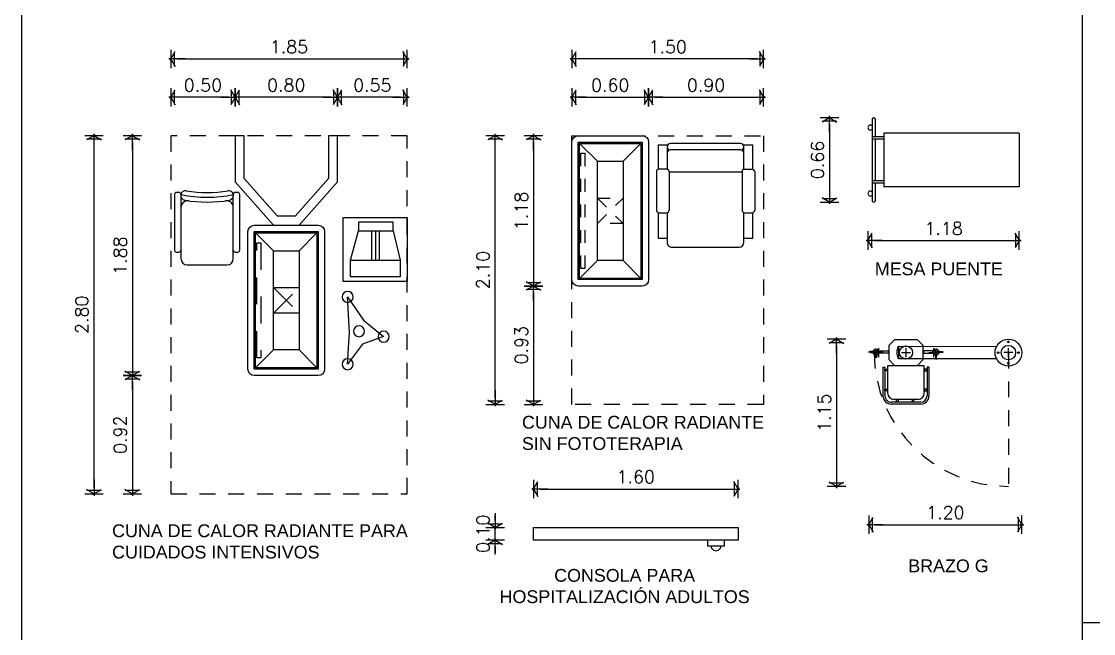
# Model space of a CAD drawing. Header units: millimetres. Extents: x 0 to 53.7, y -32.2 to -5.1.
# Drawn here: x 0 to 8.39, y -28.25 to -23.46 of the extents above; entities that cross this region are included whole.
import ezdxf

# ---------------------------------------------------------------- set-up
doc = ezdxf.new("R2010")
doc.units = ezdxf.units.MM
doc.header["$MEASUREMENT"] = 0
for name, pattern in [('HIDDEN1', [0.07, 0.035, -0.035]), ('HIDDEN2', [0.1875, 0.125, -0.0625]), ('TOCOCIRUGIA$0$HIDDEN1', [0.07, 0.035, -0.035])]:
    doc.linetypes.add(name, pattern=pattern)
for name, color, linetype in [('Cot', 8, 'Continuous'), ('Mob', 8, 'Continuous'), ('Proy', 9, 'HIDDEN2'), ('Tex', 2, 'Continuous')]:
    doc.layers.add(name, color=color, linetype=linetype)
doc.styles.add('ARIAL', font='arial.ttf')
doc.styles.add('ROMANS', font='romans.shx')
doc.dimstyles.new('PAÑO', dxfattribs={"dimscale": 0.5, "dimtxt": 0.2, "dimasz": 0.1, "dimexe": 0.18, "dimexo": 0.0625, "dimgap": 0.09, "dimtad": 1, "dimzin": 0, "dimdsep": 46, "dimtxsty": 'ROMANS', "dimblk1": 'COTP', "dimblk2": 'COTP', "dimsah": 1, "dimcen": 0.09, "dimse1": 1, "dimse2": 1, "dimclrd": 256, "dimclrt": 2, "dimaunit": 1, "dimadec": 0, "dimazin": 0, "dimtfac": 1, "dimtix": 1, "dimtmove": 2, "dimatfit": 0, "dimldrblk": 'COTP', "dimfxl": 0.18, "dimtolj": 1, "dimtzin": 0, "dimarcsym": 0})

# ---------------------------------------------------------------- blocks, each defined once
blk = doc.blocks.new('CUNA')
for p, q in [((-0.05, 0.5875), (-0.55, 0.5875)), ((-0.6, 0.5375), (-0.6, -0.5375)), ((-0.55, 0.5375), (-0.55, -0.5375)), ((-0.05, 0.5375), (-0.55, 0.5375)), ((-0.54, 0.5275), (-0.54, -0.5275)), ((-0.06, 0.5275), (-0.54, 0.5275)), ((-0.4, 0.3875), (-0.54, 0.5275)), ((-0.06, 0.5275), (-0.2, 0.3875)), ((-0.06, -0.5275), (-0.06, 0.5275)), ((-0.05, -0.5375), (-0.05, 0.5375)), ((0, -0.5375), (0, 0.5375)), ((-0.4, 0.3875), (-0.4, -0.3875)), ((-0.2, 0.3875), (-0.4, 0.3875)), ((-0.2, -0.3875), (-0.2, 0.3875)), ((-0.4, -0.3875), (-0.54, -0.5275)), ((-0.4, -0.3875), (-0.2, -0.3875)), ((-0.2, -0.3875), (-0.06, -0.5275)), ((-0.55, -0.5375), (-0.05, -0.5375)), ((-0.54, -0.5275), (-0.06, -0.5275)), ((-0.55, -0.5875), (-0.05, -0.5875))]:
    blk.add_line(p, q)
at = {"linetype": 'HIDDEN1'}
for p, q in [((-0.1008, 0.45), (-0.1008, -0.45)), ((-0.0708, 0.45), (-0.1008, 0.45)), ((-0.0708, -0.45), (-0.0708, 0.45)), ((-0.4, 0.1), (-0.4, -0.1)), ((-0.2, 0.1), (-0.4, 0.1)), ((-0.2, -0.1), (-0.4, 0.1)), ((-0.2, 0.1), (-0.4, -0.1)), ((-0.2, -0.1), (-0.2, 0.1)), ((-0.4, -0.1), (-0.2, -0.1)), ((-0.1008, -0.45), (-0.0708, -0.45))]:
    blk.add_line(p, q, dxfattribs=at)
for centre, start, end in [((-0.55, 0.5375), 90, 180), ((-0.05, 0.5375), 0, 90), ((-0.55, -0.5375), 180, 270), ((-0.05, -0.5375), 270, 0)]:
    blk.add_arc(centre, 0.05, start, end)
blk = doc.blocks.new('470')
for p, q in [((-0.74, 0.37), (-0.74, 0.3)), ((-0.54, 0.37), (-0.74, 0.37)), ((-0.54, 0.3657), (-0.54, 0.3043)), ((-0.219, 0.3847), (-0.521, 0.3847)), ((-0.0106, 0.37), (-0.2, 0.37)), ((-0.2, 0.3043), (-0.2, 0.3657)), ((-0.0106, 0.37), (-0.0106, 0.3)), ((-0.81, 0.262), (-0.81, -0.262)), ((-0.54, 0.3), (-0.772, 0.3)), ((-0.219, 0.2853), (-0.521, 0.2853)), ((-0.2244, -0.2853), (-0.2244, 0.2853)), ((-0.0106, 0.3), (-0.2, 0.3)), ((-0.05, -0.275), (-0.05, 0.275)), ((0, -0.275), (0, 0.275)), ((-0.772, -0.3), (-0.54, -0.3)), ((-0.74, -0.3), (-0.74, -0.37)), ((-0.54, -0.3), (-0.54, -0.37)), ((-0.219, -0.2853), (-0.521, -0.2853)), ((-0.2, -0.3), (-0.0106, -0.3)), ((-0.2, -0.3043), (-0.2, -0.3657)), ((-0.0106, -0.3), (-0.0106, -0.37)), ((-0.74, -0.37), (-0.54, -0.37)), ((-0.219, -0.3847), (-0.521, -0.3847)), ((-0.2, -0.37), (-0.0106, -0.37))]:
    blk.add_line(p, q)
for centre, radius, start, end in [((-0.521, 0.3657), 0.019, 90, 180), ((-0.219, 0.3657), 0.019, 0, 90), ((-0.772, 0.262), 0.038, 90, 180), ((-0.521, 0.3043), 0.019, 180, 270), ((-0.219, 0.3043), 0.019, 270, 0), ((-0.075, 0.275), 0.025, 0, 90), ((-0.025, 0.275), 0.025, 0, 180), ((-0.772, -0.262), 0.038, 180, 270), ((-0.521, -0.3043), 0.019, 90, 180), ((-0.219, -0.3043), 0.019, 0, 90), ((-0.075, -0.275), 0.025, 270, 0), ((-0.025, -0.275), 0.025, 180, 0), ((-0.521, -0.3657), 0.019, 180, 270), ((-0.219, -0.3657), 0.019, 270, 0)]:
    blk.add_arc(centre, radius, start, end)
blk = doc.blocks.new('COTP')
at = {"color": 0}
for p, q in [((-2.24, 0), (0.28, 0)), ((0, -1.45), (0, 1.45))]:
    blk.add_line(p, q, dxfattribs=at)
at = {"color": 2}
for p, q in [((0.1, -0.17), (-0.67, 1.16)), ((0.1, 0.17), (-0.67, -1.16)), ((-0.56, -1.11), (-0.56, 1.11))]:
    blk.add_line(p, q, dxfattribs=at)
blk = doc.blocks.new('*D58')
at = {"layer": 'Cot', "lineweight": -2, "transparency": 16777216}
blk.add_line((4.3553, -24.0571), (4.8553, -24.0571), dxfattribs=at)
at = {"layer": 'Defpoints', "color": 0, "transparency": 16777216}
for p in [(4.9053, -24.0571), (4.3053, -24.3571), (4.9053, -24.4071)]:
    blk.add_point(p, dxfattribs=at)
at = {"layer": 'Cot', "lineweight": -2, "transparency": 16777216, "xscale": 0.05, "yscale": 0.05, "zscale": 0.05, "rotation": 180}
blk.add_blockref('COTP', (4.3053, -24.0571), dxfattribs=at)
at = {"layer": 'Cot', "lineweight": -2, "transparency": 16777216, "xscale": 0.05, "yscale": 0.05, "zscale": 0.05}
blk.add_blockref('COTP', (4.9053, -24.0571), dxfattribs=at)
at = {"layer": 'Cot', "color": 2, "transparency": 16777216, "insert": (4.6053, -23.9621), "char_height": 0.1, "attachment_point": 5, "style": 'ROMANS'}
blk.add_mtext('\\A1;0.60', dxfattribs=at)
blk = doc.blocks.new('*D59')
at = {"layer": 'Cot', "lineweight": -2, "transparency": 16777216}
blk.add_line((4.9553, -24.0571), (5.7553, -24.0571), dxfattribs=at)
at = {"layer": 'Defpoints', "color": 0, "transparency": 16777216}
for p in [(5.8053, -24.0571), (5.8053, -24.3571), (4.9053, -24.4071)]:
    blk.add_point(p, dxfattribs=at)
at = {"layer": 'Cot', "lineweight": -2, "transparency": 16777216, "xscale": 0.05, "yscale": 0.05, "zscale": 0.05, "rotation": 180}
blk.add_blockref('COTP', (4.9053, -24.0571), dxfattribs=at)
at = {"layer": 'Cot', "lineweight": -2, "transparency": 16777216, "xscale": 0.05, "yscale": 0.05, "zscale": 0.05}
blk.add_blockref('COTP', (5.8053, -24.0571), dxfattribs=at)
at = {"layer": 'Cot', "color": 2, "transparency": 16777216, "insert": (5.3553, -23.9621), "char_height": 0.1, "attachment_point": 5, "style": 'ROMANS'}
blk.add_mtext('\\A1;0.90', dxfattribs=at)
blk = doc.blocks.new('*D60')
at = {"layer": 'Cot', "lineweight": -2, "transparency": 16777216}
blk.add_line((5.7553, -23.7571), (4.3553, -23.7571), dxfattribs=at)
at = {"layer": 'Defpoints', "color": 0, "transparency": 16777216}
for p in [(4.3053, -23.7571), (4.3053, -24.3571), (5.8053, -24.3571)]:
    blk.add_point(p, dxfattribs=at)
at = {"layer": 'Cot', "lineweight": -2, "transparency": 16777216, "xscale": 0.05, "yscale": 0.05, "zscale": 0.05, "rotation": 180}
blk.add_blockref('COTP', (4.3053, -23.7571), dxfattribs=at)
at = {"layer": 'Cot', "lineweight": -2, "transparency": 16777216, "xscale": 0.05, "yscale": 0.05, "zscale": 0.05}
blk.add_blockref('COTP', (5.8053, -23.7571), dxfattribs=at)
at = {"layer": 'Cot', "color": 2, "transparency": 16777216, "insert": (5.0553, -23.6621), "char_height": 0.1, "attachment_point": 5, "style": 'ROMANS'}
blk.add_mtext('\\A1;1.50', dxfattribs=at)
blk = doc.blocks.new('*D61')
at = {"layer": 'Cot', "lineweight": -2, "transparency": 16777216}
blk.add_line((4.0053, -24.4071), (4.0053, -25.4821), dxfattribs=at)
at = {"layer": 'Defpoints', "color": 0, "transparency": 16777216}
for p in [(4.6053, -24.3571), (4.0053, -25.5321), (4.6053, -25.5321)]:
    blk.add_point(p, dxfattribs=at)
at = {"layer": 'Cot', "lineweight": -2, "transparency": 16777216, "xscale": 0.05, "yscale": 0.05, "zscale": 0.05}
for p, rotation in [((4.0053, -24.3571), 90), ((4.0053, -25.5321), 270)]:
    blk.add_blockref('COTP', p, dxfattribs=dict(at, rotation=rotation))
at = {"layer": 'Cot', "color": 2, "transparency": 16777216, "insert": (3.9103, -24.9446), "char_height": 0.1, "attachment_point": 5, "rotation": 90, "style": 'ROMANS'}
blk.add_mtext('\\A1;1.18', dxfattribs=at)
blk = doc.blocks.new('*D62')
at = {"layer": 'Cot', "lineweight": -2, "transparency": 16777216}
blk.add_line((4.0053, -25.5821), (4.0053, -26.4071), dxfattribs=at)
at = {"layer": 'Defpoints', "color": 0, "transparency": 16777216}
for p in [(4.6053, -25.5321), (4.0053, -26.4571), (4.3053, -26.4571)]:
    blk.add_point(p, dxfattribs=at)
at = {"layer": 'Cot', "lineweight": -2, "transparency": 16777216, "xscale": 0.05, "yscale": 0.05, "zscale": 0.05}
for p, rotation in [((4.0053, -25.5321), 90), ((4.0053, -26.4571), 270)]:
    blk.add_blockref('COTP', p, dxfattribs=dict(at, rotation=rotation))
at = {"layer": 'Cot', "color": 2, "transparency": 16777216, "insert": (3.9103, -25.9946), "char_height": 0.1, "attachment_point": 5, "rotation": 90, "style": 'ROMANS'}
blk.add_mtext('\\A1;0.93', dxfattribs=at)
blk = doc.blocks.new('*D63')
at = {"layer": 'Cot', "lineweight": -2, "transparency": 16777216}
blk.add_line((3.7053, -26.4071), (3.7053, -24.4071), dxfattribs=at)
at = {"layer": 'Defpoints', "color": 0, "transparency": 16777216}
for p in [(3.7053, -24.3571), (4.3053, -24.3571), (4.3053, -26.4571)]:
    blk.add_point(p, dxfattribs=at)
at = {"layer": 'Cot', "lineweight": -2, "transparency": 16777216, "xscale": 0.05, "yscale": 0.05, "zscale": 0.05}
for p, rotation in [((3.7053, -24.3571), 90), ((3.7053, -26.4571), 270)]:
    blk.add_blockref('COTP', p, dxfattribs=dict(at, rotation=rotation))
at = {"layer": 'Cot', "color": 2, "transparency": 16777216, "insert": (3.6103, -25.4071), "char_height": 0.1, "attachment_point": 5, "rotation": 90, "style": 'ROMANS'}
blk.add_mtext('\\A1;2.10', dxfattribs=at)
blk = doc.blocks.new('TOCOCIRUGIA$0$CUNA')
for p, q in [((-0.05, 0.5875), (-0.55, 0.5875)), ((-0.6, 0.5375), (-0.6, -0.5375)), ((-0.55, 0.5375), (-0.55, -0.5375)), ((-0.05, 0.5375), (-0.55, 0.5375)), ((-0.54, 0.5275), (-0.54, -0.5275)), ((-0.06, 0.5275), (-0.54, 0.5275)), ((-0.4, 0.3875), (-0.54, 0.5275)), ((-0.06, 0.5275), (-0.2, 0.3875)), ((-0.06, -0.5275), (-0.06, 0.5275)), ((-0.05, -0.5375), (-0.05, 0.5375)), ((0, -0.5375), (0, 0.5375)), ((-0.4, 0.3875), (-0.4, -0.3875)), ((-0.2, 0.3875), (-0.4, 0.3875)), ((-0.2, -0.3875), (-0.2, 0.3875)), ((-0.4, -0.3875), (-0.54, -0.5275)), ((-0.4, -0.3875), (-0.2, -0.3875)), ((-0.2, -0.3875), (-0.06, -0.5275)), ((-0.55, -0.5375), (-0.05, -0.5375)), ((-0.54, -0.5275), (-0.06, -0.5275)), ((-0.55, -0.5875), (-0.05, -0.5875))]:
    blk.add_line(p, q)
at = {"linetype": 'TOCOCIRUGIA$0$HIDDEN1', "ltscale": 6}
for p, q in [((-0.1008, 0.45), (-0.1008, -0.45)), ((-0.0708, 0.45), (-0.1008, 0.45)), ((-0.0708, -0.45), (-0.0708, 0.45)), ((-0.2, 0.1), (-0.4, 0.1)), ((-0.2, -0.1), (-0.4, 0.1)), ((-0.2, 0.1), (-0.4, -0.1)), ((-0.4, -0.1), (-0.2, -0.1)), ((-0.1008, -0.45), (-0.0708, -0.45))]:
    blk.add_line(p, q, dxfattribs=at)
at = {"linetype": 'TOCOCIRUGIA$0$HIDDEN1'}
for p, q in [((-0.4, 0.1), (-0.4, -0.1)), ((-0.2, -0.1), (-0.2, 0.1))]:
    blk.add_line(p, q, dxfattribs=at)
for centre, start, end in [((-0.55, 0.5375), 90, 180), ((-0.05, 0.5375), 0, 90), ((-0.55, -0.5375), 180, 270), ((-0.05, -0.5375), 270, 0)]:
    blk.add_arc(centre, 0.05, start, end)
blk = doc.blocks.new('TOCOCIRUGIA$0$999')
at = {"linetype": 'Continuous', "ltscale": 0.01}
for p, q in [((-0.015, 0.255), (-0.4512, 0.255)), ((-0.015, 0.205), (-0.5162, 0.205)), ((-0.4662, 0.24), (-0.4662, 0.22)), ((0, 0.22), (0, 0.24)), ((-0.5662, 0.155), (-0.5662, -0.155)), ((-0.0654, 0.143), (-0.0654, 0.155)), ((-0.0654, -0.155), (-0.0654, -0.143)), ((-0.5162, -0.205), (-0.015, -0.205)), ((-0.4662, -0.22), (-0.4662, -0.24)), ((0, -0.24), (0, -0.22)), ((-0.4512, -0.255), (-0.015, -0.255))]:
    blk.add_line(p, q, dxfattribs=at)
for centre, radius, start, end in [((-0.4512, 0.24), 0.015, 90, 180), ((-0.015, 0.24), 0.015, 0, 90), ((-0.5162, 0.155), 0.05, 90, 180), ((-0.4512, 0.22), 0.015, 180, 270), ((-0.1154, 0.155), 0.05, 0, 90), ((1, 0), 1.075, 170.65019, 189.34981), ((-0.0237, 0.1686), 0.0375, 350.65019, 170.65019), ((1, 0), 1.0375, 168.57915, 191.42085), ((-0.015, 0.22), 0.015, 270, 0), ((1, 0), 1, 170.65019, 189.34981), ((-0.5162, -0.155), 0.05, 180, 270), ((-0.1154, -0.155), 0.05, 270, 0), ((-0.0237, -0.1686), 0.0375, 189.34981, 9.34981), ((-0.4512, -0.22), 0.015, 90, 180), ((-0.4512, -0.24), 0.015, 180, 270), ((-0.015, -0.22), 0.015, 0, 90), ((-0.015, -0.24), 0.015, 270, 0)]:
    blk.add_arc(centre, radius, start, end, dxfattribs=at)
blk = doc.blocks.new('TOCOCIRUGIA$0$632')
at = {"linetype": 'Continuous'}
blk.add_lwpolyline([(0.2687, -0.0895), (0.0864, 0.0339), (-0.0421, 0.1923), (-0.1018, 0.0267), (-0.2575, -0.0895), (-0.0089, -0.0744), (0.2687, -0.0895)], dxfattribs=at)
for centre in [(-0.0421, 0.1923), (0, 0), (-0.2575, -0.0895), (0.2687, -0.0895)]:
    blk.add_circle(centre, 0.043, dxfattribs=at)
blk = doc.blocks.new('TOCOCIRUGIA$0$monittor')
for p, q in [((-0.0339, -0.3328), (-0.0339, -0.1049)), ((-0.0039, -0.3328), (-0.0039, -0.1049)), ((0.0261, -0.3328), (0.0261, -0.1049)), ((0.1938, -0.3328), (-0.1938, -0.3328))]:
    blk.add_line(p, q)
blk.add_lwpolyline([(-0.25, -0.5), (0.25, -0.5), (0.25, 0), (-0.25, 0)], close=True)
blk.add_lwpolyline([(-0.1395, -0.1049), (-0.1938, -0.3328), (-0.1938, -0.4648), (0.1938, -0.4648), (0.1938, -0.3328), (0.1317, -0.1049), (-0.1395, -0.1049), (-0.1395, -0.0352), (0.1317, -0.0352), (0.1317, -0.1049)])
blk = doc.blocks.new('*D68')
at = {"layer": 'Cot', "lineweight": -2, "transparency": 16777216}
blk.add_line((2.9677, -24.0571), (2.5216, -24.0571), dxfattribs=at)
at = {"layer": 'Defpoints', "color": 0, "transparency": 16777216}
for p in [(2.4716, -24.0571), (3.0177, -24.3571), (2.4716, -24.5371)]:
    blk.add_point(p, dxfattribs=at)
at = {"layer": 'Cot', "lineweight": -2, "transparency": 16777216, "xscale": 0.05, "yscale": 0.05, "zscale": 0.05, "rotation": 180}
blk.add_blockref('COTP', (2.4716, -24.0571), dxfattribs=at)
at = {"layer": 'Cot', "lineweight": -2, "transparency": 16777216, "xscale": 0.05, "yscale": 0.05, "zscale": 0.05}
blk.add_blockref('COTP', (3.0177, -24.0571), dxfattribs=at)
at = {"layer": 'Cot', "color": 2, "transparency": 16777216, "insert": (2.7446, -23.9621), "char_height": 0.1, "attachment_point": 5, "style": 'ROMANS'}
blk.add_mtext('\\A1;0.55', dxfattribs=at)
blk = doc.blocks.new('*D69')
at = {"layer": 'Cot', "lineweight": -2, "transparency": 16777216}
blk.add_line((2.4216, -24.0571), (1.7216, -24.0571), dxfattribs=at)
at = {"layer": 'Defpoints', "color": 0, "transparency": 16777216}
for p in [(1.6716, -24.0571), (1.6716, -24.5371), (2.4716, -24.5371)]:
    blk.add_point(p, dxfattribs=at)
at = {"layer": 'Cot', "lineweight": -2, "transparency": 16777216, "xscale": 0.05, "yscale": 0.05, "zscale": 0.05, "rotation": 180}
blk.add_blockref('COTP', (1.6716, -24.0571), dxfattribs=at)
at = {"layer": 'Cot', "lineweight": -2, "transparency": 16777216, "xscale": 0.05, "yscale": 0.05, "zscale": 0.05}
blk.add_blockref('COTP', (2.4716, -24.0571), dxfattribs=at)
at = {"layer": 'Cot', "color": 2, "transparency": 16777216, "insert": (2.0716, -23.9621), "char_height": 0.1, "attachment_point": 5, "style": 'ROMANS'}
blk.add_mtext('\\A1;0.80', dxfattribs=at)
blk = doc.blocks.new('*D70')
at = {"layer": 'Cot', "lineweight": -2, "transparency": 16777216}
blk.add_line((1.6216, -24.0571), (1.2177, -24.0571), dxfattribs=at)
at = {"layer": 'Defpoints', "color": 0, "transparency": 16777216}
for p in [(1.1677, -24.0571), (1.1677, -24.3571), (1.6716, -24.5371)]:
    blk.add_point(p, dxfattribs=at)
at = {"layer": 'Cot', "lineweight": -2, "transparency": 16777216, "xscale": 0.05, "yscale": 0.05, "zscale": 0.05, "rotation": 180}
blk.add_blockref('COTP', (1.1677, -24.0571), dxfattribs=at)
at = {"layer": 'Cot', "lineweight": -2, "transparency": 16777216, "xscale": 0.05, "yscale": 0.05, "zscale": 0.05}
blk.add_blockref('COTP', (1.6716, -24.0571), dxfattribs=at)
at = {"layer": 'Cot', "color": 2, "transparency": 16777216, "insert": (1.4196, -23.9621), "char_height": 0.1, "attachment_point": 5, "style": 'ROMANS'}
blk.add_mtext('\\A1;0.50', dxfattribs=at)
blk = doc.blocks.new('*D71')
at = {"layer": 'Cot', "lineweight": -2, "transparency": 16777216}
blk.add_line((1.2177, -23.7571), (2.9677, -23.7571), dxfattribs=at)
at = {"layer": 'Defpoints', "color": 0, "transparency": 16777216}
for p in [(3.0177, -23.7571), (1.1677, -24.3571), (3.0177, -24.3571)]:
    blk.add_point(p, dxfattribs=at)
at = {"layer": 'Cot', "lineweight": -2, "transparency": 16777216, "xscale": 0.05, "yscale": 0.05, "zscale": 0.05, "rotation": 180}
blk.add_blockref('COTP', (1.1677, -23.7571), dxfattribs=at)
at = {"layer": 'Cot', "lineweight": -2, "transparency": 16777216, "xscale": 0.05, "yscale": 0.05, "zscale": 0.05}
blk.add_blockref('COTP', (3.0177, -23.7571), dxfattribs=at)
at = {"layer": 'Cot', "color": 2, "transparency": 16777216, "insert": (2.0927, -23.6621), "char_height": 0.1, "attachment_point": 5, "style": 'ROMANS'}
blk.add_mtext('\\A1;1.85', dxfattribs=at)
blk = doc.blocks.new('*D72')
at = {"layer": 'Cot', "lineweight": -2, "transparency": 16777216}
blk.add_line((0.8677, -24.4071), (0.8677, -26.1821), dxfattribs=at)
at = {"layer": 'Defpoints', "color": 0, "transparency": 16777216}
for p in [(1.7416, -24.3571), (0.8677, -26.2321), (2.0716, -26.2321)]:
    blk.add_point(p, dxfattribs=at)
at = {"layer": 'Cot', "lineweight": -2, "transparency": 16777216, "xscale": 0.05, "yscale": 0.05, "zscale": 0.05}
for p, rotation in [((0.8677, -24.3571), 90), ((0.8677, -26.2321), 270)]:
    blk.add_blockref('COTP', p, dxfattribs=dict(at, rotation=rotation))
at = {"layer": 'Cot', "color": 2, "transparency": 16777216, "insert": (0.7727, -25.2946), "char_height": 0.1, "attachment_point": 5, "rotation": 90, "style": 'ROMANS'}
blk.add_mtext('\\A1;1.88', dxfattribs=at)
blk = doc.blocks.new('*D73')
at = {"layer": 'Cot', "lineweight": -2, "transparency": 16777216}
blk.add_line((0.8677, -26.2821), (0.8677, -27.1071), dxfattribs=at)
at = {"layer": 'Defpoints', "color": 0, "transparency": 16777216}
for p in [(2.0716, -26.2321), (0.8677, -27.1571), (1.1677, -27.1571)]:
    blk.add_point(p, dxfattribs=at)
at = {"layer": 'Cot', "lineweight": -2, "transparency": 16777216, "xscale": 0.05, "yscale": 0.05, "zscale": 0.05}
for p, rotation in [((0.8677, -26.2321), 90), ((0.8677, -27.1571), 270)]:
    blk.add_blockref('COTP', p, dxfattribs=dict(at, rotation=rotation))
at = {"layer": 'Cot', "color": 2, "transparency": 16777216, "insert": (0.7727, -26.6946), "char_height": 0.1, "attachment_point": 5, "rotation": 90, "style": 'ROMANS'}
blk.add_mtext('\\A1;0.92', dxfattribs=at)
blk = doc.blocks.new('*D74')
at = {"layer": 'Cot', "lineweight": -2, "transparency": 16777216}
blk.add_line((0.5677, -27.1071), (0.5677, -24.4071), dxfattribs=at)
at = {"layer": 'Defpoints', "color": 0, "transparency": 16777216}
for p in [(0.5677, -24.3571), (1.1677, -24.3571), (1.1677, -27.1571)]:
    blk.add_point(p, dxfattribs=at)
at = {"layer": 'Cot', "lineweight": -2, "transparency": 16777216, "xscale": 0.05, "yscale": 0.05, "zscale": 0.05}
for p, rotation in [((0.5677, -24.3571), 90), ((0.5677, -27.1571), 270)]:
    blk.add_blockref('COTP', p, dxfattribs=dict(at, rotation=rotation))
at = {"layer": 'Cot', "color": 2, "transparency": 16777216, "insert": (0.4727, -25.7571), "char_height": 0.1, "attachment_point": 5, "rotation": 90, "style": 'ROMANS'}
blk.add_mtext('\\A1;2.80', dxfattribs=at)
blk = doc.blocks.new('BRAZO G')
for p, q in [((-0.035, 0), (0.035, 0)), ((0, 0.035), (0, -0.035)), ((-0.035, -0.5856), (0.0367, -0.5856)), ((0.0002, -0.5206), (-0.0078, -0.5206)), ((-0.0078, -0.5569), (-0.0078, -0.5206)), ((-0.0059, -0.5203), (-0.0059, -0.5124)), ((-0.0018, -0.5203), (-0.0018, -0.5124)), ((0, -0.6206), (0, -0.5505)), ((0.0002, -0.5206), (0.0002, -0.5564)), ((0.0041, -0.5685), (0.0404, -0.5685)), ((0.0404, -0.5605), (0.0046, -0.5605)), ((0.0404, -0.5685), (0.0404, -0.5605)), ((0.0408, -0.5623), (0.0486, -0.5623)), ((0.0408, -0.5664), (0.0486, -0.5664)), ((-0.0551, -0.6653), (-0.1, -0.7102)), ((0.0551, -0.6653), (-0.0551, -0.6653)), ((0.0551, -0.6653), (0.1, -0.7102)), ((0.1151, -0.6203), (0.1151, -0.6353)), ((0.1151, -0.6203), (0.3381, -0.6203)), ((0.1151, -0.6353), (0.3381, -0.6353)), ((-0.1, -0.7102), (-0.1, -0.8907)), ((0.1, -0.8907), (0.1, -0.7102)), ((0.1036, -0.7099), (0.1036, -0.8904)), ((0.3881, -0.6853), (0.3881, -0.9153)), ((0.4031, -0.6853), (0.4031, -0.9153)), ((-0.035, -0.8003), (0.0367, -0.8003)), ((0, -0.8353), (0, -0.7652)), ((-0.0554, -0.9353), (-0.1, -0.8907)), ((-0.0466, -0.8581), (-0.0466, -0.8625)), ((0.0462, -0.8581), (0.0462, -0.8625)), ((0.0554, -0.9353), (0.1, -0.8907)), ((-0.0554, -0.9353), (0.0554, -0.9353)), ((0, -0.9795), (0, -1.0496)), ((0.1151, -0.9803), (0.1151, -0.9653)), ((0.1151, -0.9653), (0.3381, -0.9653)), ((0.1151, -0.9803), (0.3381, -0.9803)), ((-0.035, -1.0146), (0.0367, -1.0146)), ((-0.0078, -1.0432), (-0.0078, -1.0795)), ((0.0002, -1.0795), (-0.0078, -1.0795)), ((-0.0059, -1.0798), (-0.0059, -1.0877)), ((-0.0018, -1.0798), (-0.0018, -1.0877)), ((0.0002, -1.0795), (0.0002, -1.0437)), ((0.0041, -1.0316), (0.0404, -1.0316)), ((0.0404, -1.0396), (0.0046, -1.0396))]:
    blk.add_line(p, q)
at = {"linetype": 'HIDDEN2'}
blk.add_line((0, 0.0016), (1.0457, 0.0016), dxfattribs=at)
blk.add_lwpolyline([(0.048, -0.0922), (0.0488, -0.8569), (-0.0482, -0.8569), (-0.049, -0.0912)])
for points in [[(-0.0132, -0.5897), (-0.0132, -0.6624), (0.0041, -0.6624), (0.0041, -0.5897)], [(0.1307, -0.6533), (0.1439, -0.6533), (0.1439, -0.6353), (0.1307, -0.6353)], [(0.286, -0.6533), (0.2992, -0.6533), (0.2992, -0.6353), (0.286, -0.6353)], [(0.3677, -0.7386), (0.3677, -0.7518), (0.3857, -0.7518), (0.3857, -0.7386)], [(0.3677, -0.8746), (0.3677, -0.8614), (0.3857, -0.8614), (0.3857, -0.8746)], [(-0.0132, -1.0104), (-0.0132, -0.9377), (0.0041, -0.9377), (0.0041, -1.0104)], [(0.1307, -0.9473), (0.1439, -0.9473), (0.1439, -0.9653), (0.1307, -0.9653)], [(0.286, -0.9473), (0.2992, -0.9473), (0.2992, -0.9653), (0.286, -0.9653)]]:
    blk.add_lwpolyline(points, close=True)
blk.add_lwpolyline([(0.1036, -0.6569), (0.1036, -0.9437), (0.3153, -0.9437, 0.414214), (0.3653, -0.8937), (0.3653, -0.7069, 0.414214), (0.3153, -0.6569)], format="xyb", close=True)
for centre, radius in [((0.0004, 0.0015), 0.1051), ((0.0007, 0.0795), 0.00674), ((-0.083, -0.0001), 0.00674), ((0.0004, 0.0008), 0.0563), ((0.083, -0.0001), 0.00674), ((0.0007, -0.0795), 0.00674), ((-0.0031, -0.5645), 0.00847), ((0, -0.8003), 0.0513), ((-0.0031, -1.0357), 0.00847)]:
    blk.add_circle(centre, radius)
blk.add_arc((-0.003, -0.0004), 1.0488, 270.19618, 0.10682, dxfattribs=at)
for centre, radius, start, end in [((-0.0031, -0.5645), 0.0235, 101.53708, 350.16641), ((-0.0035, -0.5645), 0.0127, 109.47141, 341.56241), ((-0.0039, -0.5109), 0.00256, 323.17814, 216.82186), ((-0.0031, -0.5645), 0.0235, 9.74205, 81.95228), ((-0.0035, -0.5645), 0.0127, 18.26158, 72.76505), ((0.0501, -0.5644), 0.00256, 233.17814, 126.82186), ((0.3381, -0.6853), 0.065, 0, 90), ((0.3381, -0.6853), 0.05, 0, 90), ((-0.0002, -0.763), 0.1097, 244.96936, 295.03064), ((0.3381, -0.9153), 0.05, 270, 0), ((0.3381, -0.9153), 0.065, 270, 0), ((-0.0031, -1.0357), 0.0235, 9.83359, 258.46292), ((-0.0035, -1.0357), 0.0127, 18.43759, 250.52859), ((-0.0039, -1.0892), 0.00256, 143.17814, 36.82186), ((-0.0035, -1.0357), 0.0127, 287.23495, 341.73842), ((-0.0031, -1.0357), 0.0235, 278.04772, 350.25795)]:
    blk.add_arc(centre, radius, start, end)
blk = doc.blocks.new('*D76')
at = {"layer": 'Cot', "lineweight": -2, "transparency": 16777216}
blk.add_line((6.3753, -25.9976), (6.3753, -27.0479), dxfattribs=at)
at = {"layer": 'Defpoints', "color": 0, "transparency": 16777216}
for p in [(7.7206, -25.9476), (6.3753, -27.0979), (7.7206, -27.0979)]:
    blk.add_point(p, dxfattribs=at)
at = {"layer": 'Cot', "lineweight": -2, "transparency": 16777216, "xscale": 0.05, "yscale": 0.05, "zscale": 0.05}
for p, rotation in [((6.3753, -25.9476), 90), ((6.3753, -27.0979), 270)]:
    blk.add_blockref('COTP', p, dxfattribs=dict(at, rotation=rotation))
at = {"layer": 'Cot', "color": 2, "transparency": 16777216, "insert": (6.2803, -26.5227), "char_height": 0.1, "attachment_point": 5, "rotation": 90, "style": 'ROMANS'}
blk.add_mtext('\\A1;1.15', dxfattribs=at)
blk = doc.blocks.new('*D77')
at = {"layer": 'Cot', "lineweight": -2, "transparency": 16777216}
blk.add_line((6.6773, -27.3979), (7.7756, -27.3979), dxfattribs=at)
at = {"layer": 'Defpoints', "color": 0, "transparency": 16777216}
for p in [(6.6273, -26.0483), (7.8256, -26.053), (7.8256, -27.3979)]:
    blk.add_point(p, dxfattribs=at)
at = {"layer": 'Cot', "lineweight": -2, "transparency": 16777216, "xscale": 0.05, "yscale": 0.05, "zscale": 0.05, "rotation": 180}
blk.add_blockref('COTP', (6.6273, -27.3979), dxfattribs=at)
at = {"layer": 'Cot', "lineweight": -2, "transparency": 16777216, "xscale": 0.05, "yscale": 0.05, "zscale": 0.05}
blk.add_blockref('COTP', (7.8256, -27.3979), dxfattribs=at)
at = {"layer": 'Cot', "color": 2, "transparency": 16777216, "insert": (7.2265, -27.3029), "char_height": 0.1, "attachment_point": 5, "style": 'ROMANS'}
blk.add_mtext('\\A1;1.20', dxfattribs=at)
blk = doc.blocks.new('A$C589A3E51')
at = {"linetype": 'Continuous'}
for p, q in [((0.12, 1.1843, 0), (0.12, 0.1243, 0)), ((0.12, 1.1843, 0), (0.54, 1.1843, 0)), ((0.54, 1.1843, 0), (0.54, 0.1243, 0)), ((0.12, 0.1243, 0), (0.54, 0.1243, 0)), ((0.149, 0.1243, 0), (0.149, 0.0343, 0)), ((0.168, 0.1243, 0), (0.168, 0.0343, 0)), ((0.492, 0.1243, 0), (0.492, 0.0343, 0)), ((0.511, 0.1243, 0), (0.511, 0.0343, 0)), ((0.0115, 0.0573, 0), (0.149, 0.0573, 0)), ((0.0115, 0.0343, 0), (0.6485, 0.0343, 0)), ((0.168, 0.0573, 0), (0.492, 0.0573, 0)), ((0.511, 0.0573, 0), (0.6485, 0.0573, 0))]:
    blk.add_line(p, q, dxfattribs=at)
for centre, radius, start, end in [((0.0115, 0.0458, 0), 0.0115, 90, 270), ((0.0773, 0.019, 0), 0.019, 126.4357, 53.5643), ((0.5927, 0.019, 0), 0.019, 126.4357, 53.5643), ((0.6485, 0.0458, 0), 0.0115, 270, 90)]:
    blk.add_arc(centre, radius, start, end, dxfattribs=at)
blk = doc.blocks.new('11160260')
blk.add_lwpolyline([(-0.0656, 0), (-0.0656, -0.0434), (0.0656, -0.0434), (0.0656, 0)], close=True)
blk.add_arc((0, -0.0434), 0.0395, 180, 0)
blk = doc.blocks.new('A$C3C795436')
at = {"linetype": 'Continuous'}
blk.add_lwpolyline([(0, 0), (0, 1.6), (0.1, 1.6), (0.1, 0)], close=True, dxfattribs=at)
at = {"rotation": 90}
blk.add_blockref('11160260', (0.1, 1.4273), dxfattribs=at)
blk = doc.blocks.new('*D79')
at = {"layer": 'Cot', "lineweight": -2, "transparency": 16777216}
blk.add_line((4.0553, -27.1188), (5.5553, -27.1188), dxfattribs=at)
at = {"layer": 'Defpoints', "color": 0, "transparency": 16777216}
for p in [(5.6053, -27.1188), (4.0053, -27.4188), (5.6053, -27.4188)]:
    blk.add_point(p, dxfattribs=at)
at = {"layer": 'Cot', "lineweight": -2, "transparency": 16777216, "xscale": 0.05, "yscale": 0.05, "zscale": 0.05, "rotation": 180}
blk.add_blockref('COTP', (4.0053, -27.1188), dxfattribs=at)
at = {"layer": 'Cot', "lineweight": -2, "transparency": 16777216, "xscale": 0.05, "yscale": 0.05, "zscale": 0.05}
blk.add_blockref('COTP', (5.6053, -27.1188), dxfattribs=at)
at = {"layer": 'Cot', "color": 2, "transparency": 16777216, "insert": (4.8053, -27.0238), "char_height": 0.1, "attachment_point": 5, "style": 'ROMANS'}
blk.add_mtext('\\A1;1.60', dxfattribs=at)
blk = doc.blocks.new('*D80')
at = {"layer": 'Cot', "lineweight": -2, "transparency": 16777216}
for p, q in [((3.7053, -27.3688), (3.7053, -27.3188)), ((3.7053, -27.5188), (3.7053, -27.4188)), ((3.7053, -27.5688), (3.7053, -27.6188))]:
    blk.add_line(p, q, dxfattribs=at)
at = {"layer": 'Defpoints', "color": 0, "transparency": 16777216}
for p in [(3.7053, -27.4188), (4.0053, -27.4188), (4.0053, -27.5188)]:
    blk.add_point(p, dxfattribs=at)
at = {"layer": 'Cot', "lineweight": -2, "transparency": 16777216, "xscale": 0.05, "yscale": 0.05, "zscale": 0.05}
for p, rotation in [((3.7053, -27.4188), 270), ((3.7053, -27.5188), 90)]:
    blk.add_blockref('COTP', p, dxfattribs=dict(at, rotation=rotation))
at = {"layer": 'Cot', "color": 2, "transparency": 16777216, "insert": (3.6103, -27.4688), "char_height": 0.1, "attachment_point": 5, "rotation": 90, "style": 'ROMANS'}
blk.add_mtext('\\A1;0.10', dxfattribs=at)
blk = doc.blocks.new('*D81')
at = {"layer": 'Cot', "lineweight": -2, "transparency": 16777216}
blk.add_line((6.6708, -25.1767), (7.7551, -25.1767), dxfattribs=at)
at = {"layer": 'Defpoints', "color": 0, "transparency": 16777216}
for p in [(6.6208, -24.2941), (7.8051, -24.5467), (7.8051, -25.1767)]:
    blk.add_point(p, dxfattribs=at)
at = {"layer": 'Cot', "lineweight": -2, "transparency": 16777216, "xscale": 0.05, "yscale": 0.05, "zscale": 0.05, "rotation": 180}
blk.add_blockref('COTP', (6.6208, -25.1767), dxfattribs=at)
at = {"layer": 'Cot', "lineweight": -2, "transparency": 16777216, "xscale": 0.05, "yscale": 0.05, "zscale": 0.05}
blk.add_blockref('COTP', (7.8051, -25.1767), dxfattribs=at)
at = {"layer": 'Cot', "color": 2, "transparency": 16777216, "insert": (7.213, -25.0817), "char_height": 0.1, "attachment_point": 5, "style": 'ROMANS'}
blk.add_mtext('\\A1;1.18', dxfattribs=at)
blk = doc.blocks.new('*D82')
at = {"layer": 'Cot', "lineweight": -2, "transparency": 16777216}
blk.add_line((6.3208, -24.2667), (6.3208, -24.8267), dxfattribs=at)
at = {"layer": 'Defpoints', "color": 0, "transparency": 16777216}
for p in [(6.6666, -24.2167), (6.3208, -24.8767), (6.6666, -24.8767)]:
    blk.add_point(p, dxfattribs=at)
at = {"layer": 'Cot', "lineweight": -2, "transparency": 16777216, "xscale": 0.05, "yscale": 0.05, "zscale": 0.05}
for p, rotation in [((6.3208, -24.2167), 90), ((6.3208, -24.8767), 270)]:
    blk.add_blockref('COTP', p, dxfattribs=dict(at, rotation=rotation))
at = {"layer": 'Cot', "color": 2, "transparency": 16777216, "insert": (6.2258, -24.5467), "char_height": 0.1, "attachment_point": 5, "rotation": 90, "style": 'ROMANS'}
blk.add_mtext('\\A1;0.66', dxfattribs=at)

msp = doc.modelspace()

# ---------------------------------------------------------------- linework, layer by layer
at = {"layer": 'Mob'}
msp.add_lwpolyline([(2.4716, -24.3571), (2.4016, -24.3571), (2.4016, -24.6906), (2.14, -24.9871), (2.0032, -24.9871), (1.7416, -24.6906), (1.7416, -24.3571), (1.6716, -24.3571), (1.6716, -24.7171), (1.9716, -25.0571), (2.1716, -25.0571), (2.4716, -24.7171)], close=True, dxfattribs=at)
at = {"layer": 'Proy'}
for points in [[(3.0177, -24.3571), (1.1677, -24.3571), (1.1677, -27.1571), (3.0177, -27.1571)], [(4.3053, -24.3571), (5.8053, -24.3571), (5.8053, -26.4571), (4.3053, -26.4571)]]:
    msp.add_lwpolyline(points, close=True, dxfattribs=at)
at = {"layer": 'Tex'}
for points in [[(8.3, -28.1617), (17, -28.1617), (17, -18.9117), (0, -18.9117), (0, -28.1617)], [(0, -28.1617), (0, -32.1617), (8.3, -32.1617), (8.3, -18.9117)]]:
    msp.add_lwpolyline(points, dxfattribs=at)

# ---------------------------------------------------------------- block references
at = {"layer": 'Mob'}
for name, p, rotation in [('A$C589A3E51', (6.6208, -24.2167, 0), 270), ('470', (5.3508, -24.4187), 89.99999999999999), ('TOCOCIRUGIA$0$999', (1.4521, -24.801), 89.99999999999997), ('BRAZO G', (7.719, -26.0522), 270), ('A$C3C795436', (4.0053, -27.4188), 270)]:
    msp.add_blockref(name, p, dxfattribs=dict(at, rotation=rotation))
at = {"layer": 'Mob', "xscale": -1}
for name, p in [('CUNA', (4.3053, -24.9446)), ('TOCOCIRUGIA$0$CUNA', (1.7716, -25.6446)), ('TOCOCIRUGIA$0$monittor', (2.7677, -24.9965))]:
    msp.add_blockref(name, p, dxfattribs=at)
at = {"layer": 'Mob', "xscale": -1, "rotation": 270}
msp.add_blockref('TOCOCIRUGIA$0$632', (2.6408, -25.8857), dxfattribs=at)

# ---------------------------------------------------------------- texts
at = {"layer": 'Tex', "style": 'ARIAL'}
msp.add_text('BRAZO G', height=0.1, dxfattribs=at).set_placement((6.9368, -27.7694))
at = {"layer": 'Tex', "char_height": 0.1, "attachment_point": 1, "style": 'ARIAL'}
for s, insert, width in [('\\pxqc;MESA PUENTE', (5.5186, -25.3482), 3.314666), ('CUNA DE CALOR RADIANTE \\PSIN FOTOTERAPIA', (3.9148, -26.547), 3.881855), ('CUNA DE CALOR RADIANTE PARA \\PCUIDADOS INTENSIVOS ', (0.7092, -27.3953), 3.95116), ('\\pxqc;CONSOLA PARA \\PHOSPITALIZACIÓN ADULTOS', (3.0609, -27.744), 3.314666)]:
    msp.add_mtext(s, dxfattribs=dict(at, insert=insert, width=width))

# ---------------------------------------------------------------- dimensions: what is measured, and where the dimension line sits
at = {"layer": 'Cot'}
for base, p1, p2, picture, middle in [((3.0177, -23.7571), (1.1677, -24.3571), (3.0177, -24.3571), '*D71', (2.0927, -23.6621)), ((4.3053, -23.7571), (5.8053, -24.3571), (4.3053, -24.3571), '*D60', (5.0553, -23.6621)), ((1.1677, -24.0571), (1.6716, -24.5371), (1.1677, -24.3571), '*D70', (1.4196, -23.9621)), ((1.6716, -24.0571), (2.4716, -24.5371), (1.6716, -24.5371), '*D69', (2.0716, -23.9621)), ((2.4716, -24.0571), (3.0177, -24.3571), (2.4716, -24.5371), '*D68', (2.7446, -23.9621)), ((4.9053, -24.0571), (4.3053, -24.3571), (4.9053, -24.4071), '*D58', (4.6053, -23.9621)), ((5.8053, -24.0571), (4.9053, -24.4071), (5.8053, -24.3571), '*D59', (5.3553, -23.9621)), ((7.8051, -25.1767), (6.6208, -24.2941), (7.8051, -24.5467), '*D81', (7.213, -25.0817)), ((7.8256, -27.3979), (6.6273, -26.0483), (7.8256, -26.053), '*D77', (7.2265, -27.3029)), ((5.6053, -27.1188), (4.0053, -27.4188), (5.6053, -27.4188), '*D79', (4.8053, -27.0238))]:
    dim = msp.add_linear_dim(base=base, p1=p1, p2=p2, dimstyle='PAÑO', dxfattribs=at)
    dim.commit()
    dim.dimension.update_dxf_attribs({"geometry": picture, "text_midpoint": middle})
for base, p1, p2, angle, picture, middle in [((6.3208, -24.8767), (6.6666, -24.2167), (6.6666, -24.8767), 90, '*D82', (6.2258, -24.5467)), ((0.5677, -24.3571), (1.1677, -27.1571), (1.1677, -24.3571), 270, '*D74', (0.4727, -25.7571)), ((0.8677037, -26.2320888), (1.7415843, -24.3570885), (2.0715843, -26.2320888), 270, '*D72', (0.7727037, -25.2945887)), ((3.7053, -24.3571), (4.3053, -26.4571), (4.3053, -24.3571), 270, '*D63', (3.6103, -25.4071)), ((4.0052896159, -25.5320885272), (4.6052896159, -24.3570885272), (4.6052896159, -25.5320885272), 270, '*D61', (3.9102896159, -24.9445885272)), ((4.0052896159, -26.4570885272), (4.6052896159, -25.5320885272), (4.3052896159, -26.4570885272), 270, '*D62', (3.9102896159, -25.9945885272)), ((6.3753, -27.0979), (7.7206, -25.9476), (7.7206, -27.0979), 90, '*D76', (6.2803, -26.5227)), ((0.8677037, -27.1570885), (2.0715843, -26.2320888), (1.1677037, -27.1570885), 270, '*D73', (0.7727037, -26.6945887)), ((3.7053, -27.4188), (4.0053, -27.5188), (4.0053, -27.4188), 270, '*D80', (3.6103, -27.4688))]:
    dim = msp.add_linear_dim(base=base, p1=p1, p2=p2, angle=angle, dimstyle='PAÑO', dxfattribs=at)
    dim.commit()
    dim.dimension.update_dxf_attribs({"geometry": picture, "text_midpoint": middle})

doc.saveas('drawing.dxf')
